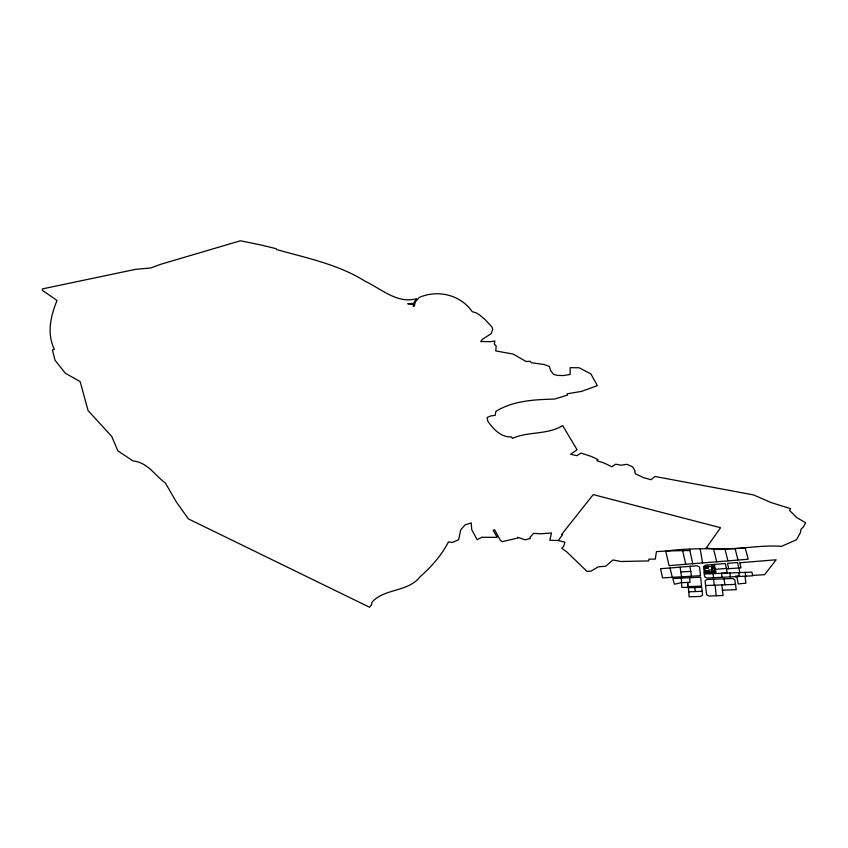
<?xml version="1.0" encoding="UTF-8"?>
<svg xmlns="http://www.w3.org/2000/svg" width="848" height="848" viewBox="0 0 848 848"><rect width="100%" height="100%" fill="white"/><g stroke="black" fill="none" stroke-linecap="round" stroke-linejoin="round"><path stroke-width="1.27" d="M706.077 548.232L720.546 527.71L593.218 494.596L561.641 534.452L562.606 534.622L558.26 540.536L549.822 540.271L551.507 532.947L541.088 533.774L533.53 533.392L529.958 537.325L530.339 538.491L525.209 539.805L517.492 537.261L517.831 538.003L502.313 541.66L500.532 540.526L494.522 529.671L493.186 530.435L497.246 537.367L481.653 537.25L477.138 539.699L471.7 529.555L471.244 522.962L465.149 524.848L460.718 529.83L458.651 539.741L452.503 542.381L448.412 541.946C441.522 555.461 431.219 566.899 419.94 576.905C407.962 592.286 384.367 588.215 371.986 602.197L371.615 604.772L369.516 607.221L188.362 518.881L176.204 501.751L165.424 483.063C155.11 475.601 148.792 463.941 135.341 461.259L133.009 460.941L117.883 450.903L111.724 436.423L88.054 410.549L80.157 381.621L65.222 373.131L55.046 360.283L52.396 349.97L54.367 349.323C46.534 333.19 50.785 315.753 57.039 300.457L42.4 290.345L42.411 288.903L135.415 269.378L150.753 267.968L160.452 264.375L240.397 240.779L261.47 245.072L276.151 248.697L276.84 249.619C306.828 258.078 338.893 264.534 365.414 281.409C381.335 288.914 397.574 304.146 416.474 298.676L413.421 303.446L407.771 303.796L413.676 304.326L413.23 306.329L414.322 306.17L415.34 301.92L419.262 297.415C437.907 289.412 460.538 294.754 472.262 311.704L476.3 312.88L479.544 314.884L484.886 319.336L492.084 327.201L492.677 329.512L491.034 333.805L482.576 339.136L480.731 341.5L490.027 341.702L494.914 340.991L494.246 343.959L496.218 346.069L495.688 350.913L513.199 354.072L526.131 361.534L530.106 361.269L531.431 362.743L543.674 364.428L549.345 366.474L550.712 370.746L553.564 374.35L557.306 375.399L563.358 375.558L570.11 374.466L570.163 367.661L579.184 367.778L590.95 373.947L597.342 385.649L581.505 391.394L567.068 393.811L567.407 395.157L554.391 399.101C534.865 399.525 513.04 400.701 495.868 411.386L495.179 415.372L490.706 415.955L487.144 417.502L487.854 421.297C493.366 429.109 500.998 437.515 511.461 436.89L512.362 438.395C528.156 431.24 547.246 435.066 562.69 425.611L577.064 449.779L570.545 454.284L576.863 455.662L580.997 453.097L591.459 456.489L597.978 459.584L596.886 460.75L603.871 462.934L611.843 466.75L615.68 464.195L621.414 465.223L626.948 464.312L632.534 466.792L635.205 471.117L634.633 471.848L635.629 473.915L643.462 477.604L651.094 479.724L654.953 476.47L753.565 494.925L770.811 502.461L790.612 508.683L789.477 510.379L796.866 517.651L805.6 522.728L803.353 526.958L801.01 529.205L800.374 532.724L796.516 539.72L781.602 546.335C756.416 544.49 731.517 551.592 706.225 548.041M670.047 567.99L696.95 565.743L699.558 567.005L700.49 575.697L662.564 577.901L660.518 568.701L670.047 567.99L672.241 577.138M681.262 577.817L681.877 587.452L687.94 587.335L687.59 582.47L687.898 586.636L701.593 586.095L700.649 577.212L672.846 578.527L674.446 584.208L681.569 582.64L689.996 582.406L689.689 577.552M665.68 550.977L669.061 565.637L748.233 559.224L745.212 548.052C719.528 549.822 693.494 547.204 667.768 550.924L656.437 551.624L655.303 559.097L648.932 559.161L648.656 560.931L620.768 561.503L612.956 559.945L605.79 566.178L598.158 566.877L591.056 571.139L587.028 571.414L567.058 552.154L561.705 548.158L563.496 546.663L564.906 542.169L558.26 540.536M739.912 562.733L776.153 559.786L764.61 574.679L752.611 575.421M715.309 569.326L726.354 568.414M726.46 568.87L741.004 567.8L739.827 562.341M704.328 574.011L704.624 576.863L706.935 578.039L752.695 575.813L751.879 572.103L704.328 574.011L703.575 566.634L705.642 565.128L725.326 563.517L727.33 573.025L721.553 573.269L722.083 577.414M691.396 576.057L690.802 571.393L680.647 571.934L681.601 576.449M722.443 590.197L736.265 589.657L734.76 579.566L732.619 578.506L713.539 579.216L707.052 579.481L705.091 580.763L706.554 594.692L709.034 596.017L723.068 595.497L721.828 584.919M688.799 591.83L689.106 596.812L700.406 596.441L702.557 595.179L701.72 587.325L688.29 587.759L688.799 591.83L702.144 591.279M704.73 567.863L706.67 567.789M708.621 570.683L705.25 570.81L705.472 572.76M711.981 570.545L715.352 570.418L715.585 572.358M705.101 570.98L707.031 570.905M704.2 572.803L715.882 572.347L714.398 564.408M705.589 585.544L735.693 584.378M667.768 550.924L689.88 550.532M735.184 549.016L738.004 560.072M724.881 548.741L727.913 560.899M713.401 548.433L716.73 561.821M739.891 572.559L737.548 562.531L727.52 563.348L728.718 568.711M682.661 550.712L685.756 564.376M689.604 549.303L692.784 563.803M745.106 572.358L745.848 576.248M689.869 566.337L690.802 571.393M736.923 576.799L738.205 583.933L745.911 583.18L745.063 576.29M700.141 548.571L702.536 562.998M724.044 578.834L724.923 584.802M680.128 567.153L680.817 571.923M738.873 572.591L739.329 575.803L735.47 576.174L735.513 576.863M729.842 572.93L730.382 577.075M713.539 579.216L714.281 585.205M713.666 570.481L713.899 572.432M711.62 566.475L712.246 571.828M712.214 572.495L711.907 569.888L708.536 570.015L708.843 572.623M706.426 566.464L706.66 568.414M706.935 570.746L707.158 572.697M715.129 585.173L716.2 595.752M713.136 573.63L713.56 577.764M694.862 587.547L695.222 591.565M708.112 566.4L704.741 566.528L704.974 568.478L708.345 568.351L708.112 566.4M713.168 566.199L711.483 566.273L711.716 568.213L713.401 568.149L713.168 566.199M713.868 566.379L704.603 566.74L705.229 572.103L714.493 571.743L713.868 566.379"/></g></svg>
